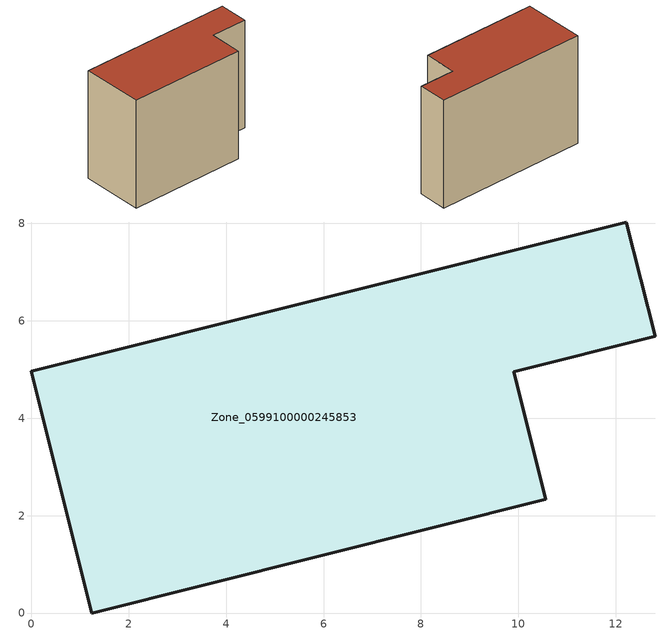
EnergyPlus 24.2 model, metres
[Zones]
Zone_0599100000245853
 floor ground (C_G): 0,4.97 12.22,8.03 12.81,5.68 9.91,4.95 10.56,2.34 1.24,0 z0
 wall outside (C_F): 1.24,0 10.56,2.34 9.91,4.95 12.81,5.68 12.22,8.03 0,4.97 1.24,0 z0:9.03
 roof outside (C_R): 12.22,8.03 0,4.97 1.24,0 10.56,2.34 9.91,4.95 12.81,5.68 z9.03
[BUILDING]
Pand.0599100000245853: North Axis=0; Terrain=City; Loads Convergence Tolerance Value=0.04; Temperature Convergence Tolerance Value=0.4; Solar Distribution=FullExterior; Maximum Number of Warmup Days=25; Minimum Number of Warmup Days=1
[Site:Location]
Rotterdam.The.Hague.AP_ZH_NLD Design_Conditions: Latitude=51.96; Longitude=4.45; Time Zone=1; Elevation=-4.5
[SITE:GROUNDTEMPERATURE:BUILDINGSURFACE]
18, 18, 18, 18, 18, 18, 18, 18, 18, 18, 18, 18
[MATERIAL] Thermal Absorptance=0.9; Solar Absorptance=0.7; Visible Absorptance=0.7
Name | Roughness | Thickness | Conductivity | Density | Specific Heat
G.TI.1975-1991 | MediumSmooth | 0.15 | 0.288461 | 540 | 1210
F.TI.1975-1991 | Rough | 0.3 | 0.230769 | 1920 | 840
R.TI.1975-1991 | MediumRough | 0.2 | 0.153846 | 1500 | 1000
[CONSTRUCTION]
C_G: G.TI.1975-1991
C_F: F.TI.1975-1991
C_R: R.TI.1975-1991
[ZONE]
Zone_0599100000245853: Type=1; Multiplier=1; Ceiling Height=Autocalculate; Volume=Autocalculate; Floor Area=autocalculate; Part of Total Floor Area=Yes
[ZONEINFILTRATION:DESIGNFLOWRATE]
Infil_Zone_0599100000245853: Zone or ZoneList or Space or SpaceList=Zone_0599100000245853; Schedule=AlwaysOn; Design Flow Rate Calculation Method=Flow/Area; Flow Rate per Floor Area=0.003; Constant Term Coefficient=1; Temperature Term Coefficient=0; Velocity Term Coefficient=0; Velocity Squared Term Coefficient=0
[HVACTEMPLATE:ZONE:IDEALLOADSAIRSYSTEM]
Zone_0599100000245853: Maximum Heating Supply Air Temperature=50; Minimum Cooling Supply Air Temperature=13; Maximum Heating Supply Air Humidity Ratio=0.0156; Minimum Cooling Supply Air Humidity Ratio=0.0077; Heating Limit=NoLimit; Cooling Limit=NoLimit; Dehumidification Control Type=ConstantSensibleHeatRatio; Cooling Sensible Heat Ratio=0.7; Dehumidification Setpoint=60; Humidification Control Type=None; Humidification Setpoint=30; Outdoor Air Method=None; Outdoor Air Flow Rate per Person=0.00944; Outdoor Air Flow Rate per Zone Floor Area=0; Outdoor Air Flow Rate per Zone=0; Demand Controlled Ventilation Type=None; Outdoor Air Economizer Type=NoEconomizer; Heat Recovery Type=None; Sensible Heat Recovery Effectiveness=0.7; Latent Heat Recovery Effectiveness=0.65
[ZONECONTROL:THERMOSTAT]
ThermostatControl_Zone_0599100000245853: Zone or ZoneList=Zone_0599100000245853; Control Type Schedule=DualSetpointControlType; Control 1=Thermostat_Zone_0599100000245853; Temperature Difference Between Cutout And Setpoint=0
[THERMOSTATSETPOINT:DUALSETPOINT]
Thermostat_Zone_0599100000245853: Heating Setpoint Temperature Schedule=HeatingSetpoint_Zone_0599100000245853; Cooling Setpoint Temperature Schedule=CoolingSetpoint_Zone_0599100000245853
[SCHEDULE:COMPACT]
HeatingSetpoint_Zone_0599100000245853: Through: 12/31, For: AllDays, Until: 24:00, 21
CoolingSetpoint_Zone_0599100000245853: Through: 12/31, For: AllDays, Until: 24:00, 24
DualSetpointControlType: Through: 12/31, For: AllDays, Until: 24:00, 4
AlwaysOn: Through: 12/31, For: AllDays, Until: 24:00, 1
